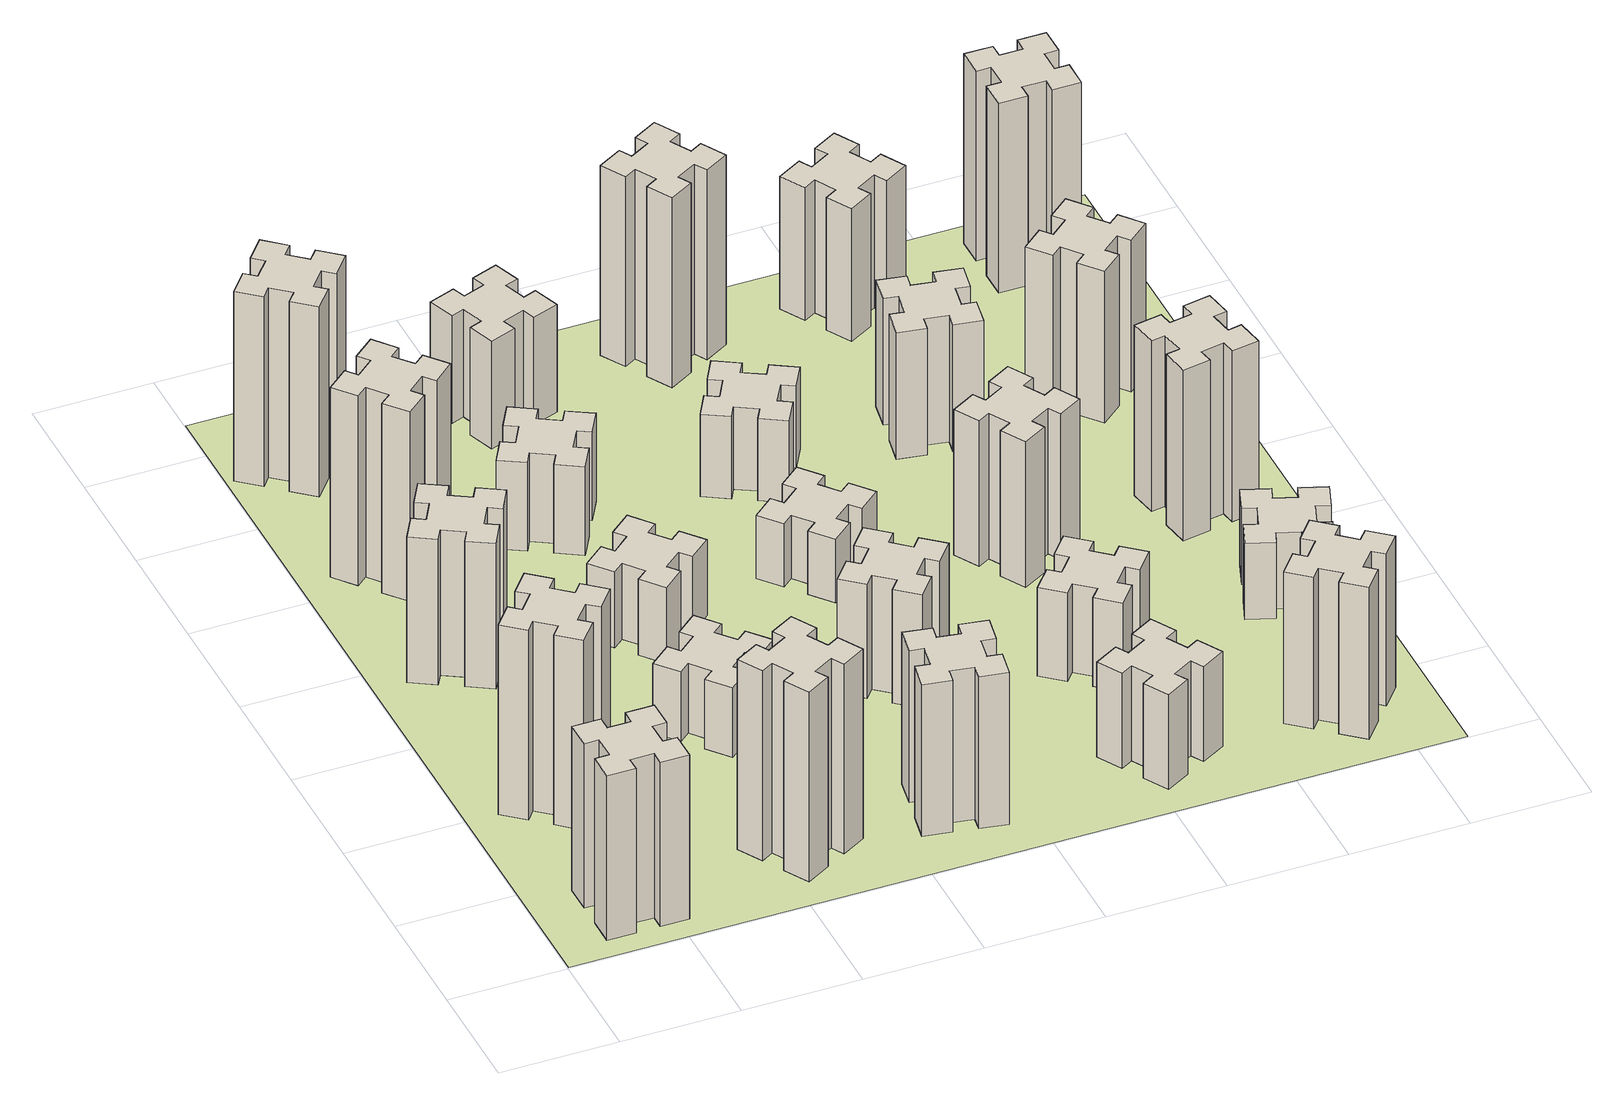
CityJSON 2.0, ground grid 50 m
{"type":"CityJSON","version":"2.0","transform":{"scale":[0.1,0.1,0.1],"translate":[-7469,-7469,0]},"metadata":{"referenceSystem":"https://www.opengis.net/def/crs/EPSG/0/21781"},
"CityObjects":{
"building1":{"type":"Building","attributes":{"class":"1000","function":"1000","usage":"1000","yearOfConstruction":2016,"roofType":"1000","measuredHeight":78,"storeysAboveGround":30,"storeysBelowGround":0},"geometry":[{"type":"Solid","lod":"1","boundaries":[[[[0,1,2,3,4,5,6,7,8,9,10,11,12,13,14,15,16,17,18,19]],[[17,16,20,21]],[[16,15,22,20]],[[15,14,23,22]],[[14,13,24,23]],[[13,12,25,24]],[[12,11,26,25]],[[11,10,27,26]],[[10,9,28,27]],[[9,8,29,28]],[[8,7,30,29]],[[7,6,31,30]],[[6,5,32,31]],[[5,4,33,32]],[[4,3,34,33]],[[3,2,35,34]],[[2,1,36,35]],[[1,0,37,36]],[[0,19,38,37]],[[19,18,39,38]],[[18,17,21,39]],[[24,25,26,27,28,29,30,31,32,33,34,35,36,37,38,39,21,20,22,23]]]]}]},
"building2":{"type":"Building","attributes":{"class":"1000","function":"1000","usage":"1000","yearOfConstruction":2016,"roofType":"1000","measuredHeight":90,"storeysAboveGround":30,"storeysBelowGround":0},"geometry":[{"type":"Solid","lod":"1","boundaries":[[[[40,41,42,43,44,45,46,47,48,49,50,51,52,53,54,55,56,57,58,59]],[[57,56,60,61]],[[56,55,62,60]],[[55,54,63,62]],[[54,53,64,63]],[[53,52,65,64]],[[52,51,66,65]],[[51,50,67,66]],[[50,49,68,67]],[[49,48,69,68]],[[48,47,70,69]],[[47,46,71,70]],[[46,45,72,71]],[[45,44,73,72]],[[44,43,74,73]],[[43,42,75,74]],[[42,41,76,75]],[[41,40,77,76]],[[40,59,78,77]],[[59,58,79,78]],[[58,57,61,79]],[[64,65,66,67,68,69,70,71,72,73,74,75,76,77,78,79,61,60,62,63]]]]}]},
"building3":{"type":"Building","attributes":{"class":"1000","function":"1000","usage":"1000","yearOfConstruction":2016,"roofType":"1000","measuredHeight":69,"storeysAboveGround":30,"storeysBelowGround":0},"geometry":[{"type":"Solid","lod":"1","boundaries":[[[[80,81,82,83,84,85,86,87,88,89,90,91,92,93,94,95,96,97,98,99]],[[97,96,100,101]],[[96,95,102,100]],[[95,94,103,102]],[[94,93,104,103]],[[93,92,105,104]],[[92,91,106,105]],[[91,90,107,106]],[[90,89,108,107]],[[89,88,109,108]],[[88,87,110,109]],[[87,86,111,110]],[[86,85,112,111]],[[85,84,113,112]],[[84,83,114,113]],[[83,82,115,114]],[[82,81,116,115]],[[81,80,117,116]],[[80,99,118,117]],[[99,98,119,118]],[[98,97,101,119]],[[104,105,106,107,108,109,110,111,112,113,114,115,116,117,118,119,101,100,102,103]]]]}]},
"building4":{"type":"Building","attributes":{"class":"1000","function":"1000","usage":"1000","yearOfConstruction":2016,"roofType":"1000","measuredHeight":90,"storeysAboveGround":30,"storeysBelowGround":0},"geometry":[{"type":"Solid","lod":"1","boundaries":[[[[120,121,122,123,124,125,126,127,128,129,130,131,132,133,134,135,136,137,138,139]],[[137,136,140,141]],[[136,135,142,140]],[[135,134,143,142]],[[134,133,144,143]],[[133,132,145,144]],[[132,131,146,145]],[[131,130,147,146]],[[130,129,148,147]],[[129,128,149,148]],[[128,127,150,149]],[[127,126,151,150]],[[126,125,152,151]],[[125,124,153,152]],[[124,123,154,153]],[[123,122,155,154]],[[122,121,156,155]],[[121,120,157,156]],[[120,139,158,157]],[[139,138,159,158]],[[138,137,141,159]],[[144,145,146,147,148,149,150,151,152,153,154,155,156,157,158,159,141,140,142,143]]]]}]},
"building5":{"type":"Building","attributes":{"class":"1000","function":"1000","usage":"1000","yearOfConstruction":2016,"roofType":"1000","measuredHeight":90,"storeysAboveGround":30,"storeysBelowGround":0},"geometry":[{"type":"Solid","lod":"1","boundaries":[[[[160,161,162,163,164,165,166,167,168,169,170,171,172,173,174,175,176,177,178,179]],[[177,176,180,181]],[[176,175,182,180]],[[175,174,183,182]],[[174,173,184,183]],[[173,172,185,184]],[[172,171,186,185]],[[171,170,187,186]],[[170,169,188,187]],[[169,168,189,188]],[[168,167,190,189]],[[167,166,191,190]],[[166,165,192,191]],[[165,164,193,192]],[[164,163,194,193]],[[163,162,195,194]],[[162,161,196,195]],[[161,160,197,196]],[[160,179,198,197]],[[179,178,199,198]],[[178,177,181,199]],[[184,185,186,187,188,189,190,191,192,193,194,195,196,197,198,199,181,180,182,183]]]]}]},
"building6":{"type":"Building","attributes":{"class":"1000","function":"1000","usage":"1000","yearOfConstruction":2016,"roofType":"1000","measuredHeight":90,"storeysAboveGround":30,"storeysBelowGround":0},"geometry":[{"type":"Solid","lod":"1","boundaries":[[[[200,201,202,203,204,205,206,207,208,209,210,211,212,213,214,215,216,217,218,219]],[[217,216,220,221]],[[216,215,222,220]],[[215,214,223,222]],[[214,213,224,223]],[[213,212,225,224]],[[212,211,226,225]],[[211,210,227,226]],[[210,209,228,227]],[[209,208,229,228]],[[208,207,230,229]],[[207,206,231,230]],[[206,205,232,231]],[[205,204,233,232]],[[204,203,234,233]],[[203,202,235,234]],[[202,201,236,235]],[[201,200,237,236]],[[200,219,238,237]],[[219,218,239,238]],[[218,217,221,239]],[[224,225,226,227,228,229,230,231,232,233,234,235,236,237,238,239,221,220,222,223]]]]}]},
"building7":{"type":"Building","attributes":{"class":"1000","function":"1000","usage":"1000","yearOfConstruction":2016,"roofType":"1000","measuredHeight":33,"storeysAboveGround":30,"storeysBelowGround":0},"geometry":[{"type":"Solid","lod":"1","boundaries":[[[[240,241,242,243,244,245,246,247,248,249,250,251,252,253,254,255,256,257,258,259]],[[257,256,260,261]],[[256,255,262,260]],[[255,254,263,262]],[[254,253,264,263]],[[253,252,265,264]],[[252,251,266,265]],[[251,250,267,266]],[[250,249,268,267]],[[249,248,269,268]],[[248,247,270,269]],[[247,246,271,270]],[[246,245,272,271]],[[245,244,273,272]],[[244,243,274,273]],[[243,242,275,274]],[[242,241,276,275]],[[241,240,277,276]],[[240,259,278,277]],[[259,258,279,278]],[[258,257,261,279]],[[264,265,266,267,268,269,270,271,272,273,274,275,276,277,278,279,261,260,262,263]]]]}]},
"building8":{"type":"Building","attributes":{"class":"1000","function":"1000","usage":"1000","yearOfConstruction":2016,"roofType":"1000","measuredHeight":36,"storeysAboveGround":30,"storeysBelowGround":0},"geometry":[{"type":"Solid","lod":"1","boundaries":[[[[280,281,282,283,284,285,286,287,288,289,290,291,292,293,294,295,296,297,298,299]],[[297,296,300,301]],[[296,295,302,300]],[[295,294,303,302]],[[294,293,304,303]],[[293,292,305,304]],[[292,291,306,305]],[[291,290,307,306]],[[290,289,308,307]],[[289,288,309,308]],[[288,287,310,309]],[[287,286,311,310]],[[286,285,312,311]],[[285,284,313,312]],[[284,283,314,313]],[[283,282,315,314]],[[282,281,316,315]],[[281,280,317,316]],[[280,299,318,317]],[[299,298,319,318]],[[298,297,301,319]],[[304,305,306,307,308,309,310,311,312,313,314,315,316,317,318,319,301,300,302,303]]]]}]},
"building9":{"type":"Building","attributes":{"class":"1000","function":"1000","usage":"1000","yearOfConstruction":2016,"roofType":"1000","measuredHeight":42,"storeysAboveGround":30,"storeysBelowGround":0},"geometry":[{"type":"Solid","lod":"1","boundaries":[[[[320,321,322,323,324,325,326,327,328,329,330,331,332,333,334,335,336,337,338,339]],[[337,336,340,341]],[[336,335,342,340]],[[335,334,343,342]],[[334,333,344,343]],[[333,332,345,344]],[[332,331,346,345]],[[331,330,347,346]],[[330,329,348,347]],[[329,328,349,348]],[[328,327,350,349]],[[327,326,351,350]],[[326,325,352,351]],[[325,324,353,352]],[[324,323,354,353]],[[323,322,355,354]],[[322,321,356,355]],[[321,320,357,356]],[[320,339,358,357]],[[339,338,359,358]],[[338,337,341,359]],[[344,345,346,347,348,349,350,351,352,353,354,355,356,357,358,359,341,340,342,343]]]]}]},
"building10":{"type":"Building","attributes":{"class":"1000","function":"1000","usage":"1000","yearOfConstruction":2016,"roofType":"1000","measuredHeight":72,"storeysAboveGround":30,"storeysBelowGround":0},"geometry":[{"type":"Solid","lod":"1","boundaries":[[[[360,361,362,363,364,365,366,367,368,369,370,371,372,373,374,375,376,377,378,379]],[[377,376,380,381]],[[376,375,382,380]],[[375,374,383,382]],[[374,373,384,383]],[[373,372,385,384]],[[372,371,386,385]],[[371,370,387,386]],[[370,369,388,387]],[[369,368,389,388]],[[368,367,390,389]],[[367,366,391,390]],[[366,365,392,391]],[[365,364,393,392]],[[364,363,394,393]],[[363,362,395,394]],[[362,361,396,395]],[[361,360,397,396]],[[360,379,398,397]],[[379,378,399,398]],[[378,377,381,399]],[[384,385,386,387,388,389,390,391,392,393,394,395,396,397,398,399,381,380,382,383]]]]}]},
"building11":{"type":"Building","attributes":{"class":"1000","function":"1000","usage":"1000","yearOfConstruction":2016,"roofType":"1000","measuredHeight":51,"storeysAboveGround":30,"storeysBelowGround":0},"geometry":[{"type":"Solid","lod":"1","boundaries":[[[[400,401,402,403,404,405,406,407,408,409,410,411,412,413,414,415,416,417,418,419]],[[417,416,420,421]],[[416,415,422,420]],[[415,414,423,422]],[[414,413,424,423]],[[413,412,425,424]],[[412,411,426,425]],[[411,410,427,426]],[[410,409,428,427]],[[409,408,429,428]],[[408,407,430,429]],[[407,406,431,430]],[[406,405,432,431]],[[405,404,433,432]],[[404,403,434,433]],[[403,402,435,434]],[[402,401,436,435]],[[401,400,437,436]],[[400,419,438,437]],[[419,418,439,438]],[[418,417,421,439]],[[424,425,426,427,428,429,430,431,432,433,434,435,436,437,438,439,421,420,422,423]]]]}]},
"building12":{"type":"Building","attributes":{"class":"1000","function":"1000","usage":"1000","yearOfConstruction":2016,"roofType":"1000","measuredHeight":54,"storeysAboveGround":30,"storeysBelowGround":0},"geometry":[{"type":"Solid","lod":"1","boundaries":[[[[440,441,442,443,444,445,446,447,448,449,450,451,452,453,454,455,456,457,458,459]],[[457,456,460,461]],[[456,455,462,460]],[[455,454,463,462]],[[454,453,464,463]],[[453,452,465,464]],[[452,451,466,465]],[[451,450,467,466]],[[450,449,468,467]],[[449,448,469,468]],[[448,447,470,469]],[[447,446,471,470]],[[446,445,472,471]],[[445,444,473,472]],[[444,443,474,473]],[[443,442,475,474]],[[442,441,476,475]],[[441,440,477,476]],[[440,459,478,477]],[[459,458,479,478]],[[458,457,461,479]],[[464,465,466,467,468,469,470,471,472,473,474,475,476,477,478,479,461,460,462,463]]]]}]},
"building13":{"type":"Building","attributes":{"class":"1000","function":"1000","usage":"1000","yearOfConstruction":2016,"roofType":"1000","measuredHeight":30,"storeysAboveGround":30,"storeysBelowGround":0},"geometry":[{"type":"Solid","lod":"1","boundaries":[[[[480,481,482,483,484,485,486,487,488,489,490,491,492,493,494,495,496,497,498,499]],[[497,496,500,501]],[[496,495,502,500]],[[495,494,503,502]],[[494,493,504,503]],[[493,492,505,504]],[[492,491,506,505]],[[491,490,507,506]],[[490,489,508,507]],[[489,488,509,508]],[[488,487,510,509]],[[487,486,511,510]],[[486,485,512,511]],[[485,484,513,512]],[[484,483,514,513]],[[483,482,515,514]],[[482,481,516,515]],[[481,480,517,516]],[[480,499,518,517]],[[499,498,519,518]],[[498,497,501,519]],[[504,505,506,507,508,509,510,511,512,513,514,515,516,517,518,519,501,500,502,503]]]]}]},
"building14":{"type":"Building","attributes":{"class":"1000","function":"1000","usage":"1000","yearOfConstruction":2016,"roofType":"1000","measuredHeight":39,"storeysAboveGround":30,"storeysBelowGround":0},"geometry":[{"type":"Solid","lod":"1","boundaries":[[[[520,521,522,523,524,525,526,527,528,529,530,531,532,533,534,535,536,537,538,539]],[[537,536,540,541]],[[536,535,542,540]],[[535,534,543,542]],[[534,533,544,543]],[[533,532,545,544]],[[532,531,546,545]],[[531,530,547,546]],[[530,529,548,547]],[[529,528,549,548]],[[528,527,550,549]],[[527,526,551,550]],[[526,525,552,551]],[[525,524,553,552]],[[524,523,554,553]],[[523,522,555,554]],[[522,521,556,555]],[[521,520,557,556]],[[520,539,558,557]],[[539,538,559,558]],[[538,537,541,559]],[[544,545,546,547,548,549,550,551,552,553,554,555,556,557,558,559,541,540,542,543]]]]}]},
"building15":{"type":"Building","attributes":{"class":"1000","function":"1000","usage":"1000","yearOfConstruction":2016,"roofType":"1000","measuredHeight":45,"storeysAboveGround":30,"storeysBelowGround":0},"geometry":[{"type":"Solid","lod":"1","boundaries":[[[[560,561,562,563,564,565,566,567,568,569,570,571,572,573,574,575,576,577,578,579]],[[577,576,580,581]],[[576,575,582,580]],[[575,574,583,582]],[[574,573,584,583]],[[573,572,585,584]],[[572,571,586,585]],[[571,570,587,586]],[[570,569,588,587]],[[569,568,589,588]],[[568,567,590,589]],[[567,566,591,590]],[[566,565,592,591]],[[565,564,593,592]],[[564,563,594,593]],[[563,562,595,594]],[[562,561,596,595]],[[561,560,597,596]],[[560,579,598,597]],[[579,578,599,598]],[[578,577,581,599]],[[584,585,586,587,588,589,590,591,592,593,594,595,596,597,598,599,581,580,582,583]]]]}]},
"building16":{"type":"Building","attributes":{"class":"1000","function":"1000","usage":"1000","yearOfConstruction":2016,"roofType":"1000","measuredHeight":90,"storeysAboveGround":30,"storeysBelowGround":0},"geometry":[{"type":"Solid","lod":"1","boundaries":[[[[600,601,602,603,604,605,606,607,608,609,610,611,612,613,614,615,616,617,618,619]],[[617,616,620,621]],[[616,615,622,620]],[[615,614,623,622]],[[614,613,624,623]],[[613,612,625,624]],[[612,611,626,625]],[[611,610,627,626]],[[610,609,628,627]],[[609,608,629,628]],[[608,607,630,629]],[[607,606,631,630]],[[606,605,632,631]],[[605,604,633,632]],[[604,603,634,633]],[[603,602,635,634]],[[602,601,636,635]],[[601,600,637,636]],[[600,619,638,637]],[[619,618,639,638]],[[618,617,621,639]],[[624,625,626,627,628,629,630,631,632,633,634,635,636,637,638,639,621,620,622,623]]]]}]},
"building17":{"type":"Building","attributes":{"class":"1000","function":"1000","usage":"1000","yearOfConstruction":2016,"roofType":"1000","measuredHeight":42,"storeysAboveGround":30,"storeysBelowGround":0},"geometry":[{"type":"Solid","lod":"1","boundaries":[[[[640,641,642,643,644,645,646,647,648,649,650,651,652,653,654,655,656,657,658,659]],[[657,656,660,661]],[[656,655,662,660]],[[655,654,663,662]],[[654,653,664,663]],[[653,652,665,664]],[[652,651,666,665]],[[651,650,667,666]],[[650,649,668,667]],[[649,648,669,668]],[[648,647,670,669]],[[647,646,671,670]],[[646,645,672,671]],[[645,644,673,672]],[[644,643,674,673]],[[643,642,675,674]],[[642,641,676,675]],[[641,640,677,676]],[[640,659,678,677]],[[659,658,679,678]],[[658,657,661,679]],[[664,665,666,667,668,669,670,671,672,673,674,675,676,677,678,679,661,660,662,663]]]]}]},
"building18":{"type":"Building","attributes":{"class":"1000","function":"1000","usage":"1000","yearOfConstruction":2016,"roofType":"1000","measuredHeight":69,"storeysAboveGround":30,"storeysBelowGround":0},"geometry":[{"type":"Solid","lod":"1","boundaries":[[[[680,681,682,683,684,685,686,687,688,689,690,691,692,693,694,695,696,697,698,699]],[[697,696,700,701]],[[696,695,702,700]],[[695,694,703,702]],[[694,693,704,703]],[[693,692,705,704]],[[692,691,706,705]],[[691,690,707,706]],[[690,689,708,707]],[[689,688,709,708]],[[688,687,710,709]],[[687,686,711,710]],[[686,685,712,711]],[[685,684,713,712]],[[684,683,714,713]],[[683,682,715,714]],[[682,681,716,715]],[[681,680,717,716]],[[680,699,718,717]],[[699,698,719,718]],[[698,697,701,719]],[[704,705,706,707,708,709,710,711,712,713,714,715,716,717,718,719,701,700,702,703]]]]}]},
"building19":{"type":"Building","attributes":{"class":"1000","function":"1000","usage":"1000","yearOfConstruction":2016,"roofType":"1000","measuredHeight":60,"storeysAboveGround":30,"storeysBelowGround":0},"geometry":[{"type":"Solid","lod":"1","boundaries":[[[[720,721,722,723,724,725,726,727,728,729,730,731,732,733,734,735,736,737,738,739]],[[737,736,740,741]],[[736,735,742,740]],[[735,734,743,742]],[[734,733,744,743]],[[733,732,745,744]],[[732,731,746,745]],[[731,730,747,746]],[[730,729,748,747]],[[729,728,749,748]],[[728,727,750,749]],[[727,726,751,750]],[[726,725,752,751]],[[725,724,753,752]],[[724,723,754,753]],[[723,722,755,754]],[[722,721,756,755]],[[721,720,757,756]],[[720,739,758,757]],[[739,738,759,758]],[[738,737,741,759]],[[744,745,746,747,748,749,750,751,752,753,754,755,756,757,758,759,741,740,742,743]]]]}]},
"building20":{"type":"Building","attributes":{"class":"1000","function":"1000","usage":"1000","yearOfConstruction":2016,"roofType":"1000","measuredHeight":72,"storeysAboveGround":30,"storeysBelowGround":0},"geometry":[{"type":"Solid","lod":"1","boundaries":[[[[760,761,762,763,764,765,766,767,768,769,770,771,772,773,774,775,776,777,778,779]],[[777,776,780,781]],[[776,775,782,780]],[[775,774,783,782]],[[774,773,784,783]],[[773,772,785,784]],[[772,771,786,785]],[[771,770,787,786]],[[770,769,788,787]],[[769,768,789,788]],[[768,767,790,789]],[[767,766,791,790]],[[766,765,792,791]],[[765,764,793,792]],[[764,763,794,793]],[[763,762,795,794]],[[762,761,796,795]],[[761,760,797,796]],[[760,779,798,797]],[[779,778,799,798]],[[778,777,781,799]],[[784,785,786,787,788,789,790,791,792,793,794,795,796,797,798,799,781,780,782,783]]]]}]},
"building21":{"type":"Building","attributes":{"class":"1000","function":"1000","usage":"1000","yearOfConstruction":2016,"roofType":"1000","measuredHeight":63,"storeysAboveGround":30,"storeysBelowGround":0},"geometry":[{"type":"Solid","lod":"1","boundaries":[[[[800,801,802,803,804,805,806,807,808,809,810,811,812,813,814,815,816,817,818,819]],[[817,816,820,821]],[[816,815,822,820]],[[815,814,823,822]],[[814,813,824,823]],[[813,812,825,824]],[[812,811,826,825]],[[811,810,827,826]],[[810,809,828,827]],[[809,808,829,828]],[[808,807,830,829]],[[807,806,831,830]],[[806,805,832,831]],[[805,804,833,832]],[[804,803,834,833]],[[803,802,835,834]],[[802,801,836,835]],[[801,800,837,836]],[[800,819,838,837]],[[819,818,839,838]],[[818,817,821,839]],[[824,825,826,827,828,829,830,831,832,833,834,835,836,837,838,839,821,820,822,823]]]]}]},
"building22":{"type":"Building","attributes":{"class":"1000","function":"1000","usage":"1000","yearOfConstruction":2016,"roofType":"1000","measuredHeight":36,"storeysAboveGround":30,"storeysBelowGround":0},"geometry":[{"type":"Solid","lod":"1","boundaries":[[[[840,841,842,843,844,845,846,847,848,849,850,851,852,853,854,855,856,857,858,859]],[[857,856,860,861]],[[856,855,862,860]],[[855,854,863,862]],[[854,853,864,863]],[[853,852,865,864]],[[852,851,866,865]],[[851,850,867,866]],[[850,849,868,867]],[[849,848,869,868]],[[848,847,870,869]],[[847,846,871,870]],[[846,845,872,871]],[[845,844,873,872]],[[844,843,874,873]],[[843,842,875,874]],[[842,841,876,875]],[[841,840,877,876]],[[840,859,878,877]],[[859,858,879,878]],[[858,857,861,879]],[[864,865,866,867,868,869,870,871,872,873,874,875,876,877,878,879,861,860,862,863]]]]}]},
"building23":{"type":"Building","attributes":{"class":"1000","function":"1000","usage":"1000","yearOfConstruction":2016,"roofType":"1000","measuredHeight":81,"storeysAboveGround":30,"storeysBelowGround":0},"geometry":[{"type":"Solid","lod":"1","boundaries":[[[[880,881,882,883,884,885,886,887,888,889,890,891,892,893,894,895,896,897,898,899]],[[897,896,900,901]],[[896,895,902,900]],[[895,894,903,902]],[[894,893,904,903]],[[893,892,905,904]],[[892,891,906,905]],[[891,890,907,906]],[[890,889,908,907]],[[889,888,909,908]],[[888,887,910,909]],[[887,886,911,910]],[[886,885,912,911]],[[885,884,913,912]],[[884,883,914,913]],[[883,882,915,914]],[[882,881,916,915]],[[881,880,917,916]],[[880,899,918,917]],[[899,898,919,918]],[[898,897,901,919]],[[904,905,906,907,908,909,910,911,912,913,914,915,916,917,918,919,901,900,902,903]]]]}]},
"building24":{"type":"Building","attributes":{"class":"1000","function":"1000","usage":"1000","yearOfConstruction":2016,"roofType":"1000","measuredHeight":72,"storeysAboveGround":30,"storeysBelowGround":0},"geometry":[{"type":"Solid","lod":"1","boundaries":[[[[920,921,922,923,924,925,926,927,928,929,930,931,932,933,934,935,936,937,938,939]],[[937,936,940,941]],[[936,935,942,940]],[[935,934,943,942]],[[934,933,944,943]],[[933,932,945,944]],[[932,931,946,945]],[[931,930,947,946]],[[930,929,948,947]],[[929,928,949,948]],[[928,927,950,949]],[[927,926,951,950]],[[926,925,952,951]],[[925,924,953,952]],[[924,923,954,953]],[[923,922,955,954]],[[922,921,956,955]],[[921,920,957,956]],[[920,939,958,957]],[[939,938,959,958]],[[938,937,941,959]],[[944,945,946,947,948,949,950,951,952,953,954,955,956,957,958,959,941,940,942,943]]]]}]},
"building25":{"type":"Building","attributes":{"class":"1000","function":"1000","usage":"1000","yearOfConstruction":2016,"roofType":"1000","measuredHeight":90,"storeysAboveGround":30,"storeysBelowGround":0},"geometry":[{"type":"Solid","lod":"1","boundaries":[[[[960,961,962,963,964,965,966,967,968,969,970,971,972,973,974,975,976,977,978,979]],[[977,976,980,981]],[[976,975,982,980]],[[975,974,983,982]],[[974,973,984,983]],[[973,972,985,984]],[[972,971,986,985]],[[971,970,987,986]],[[970,969,988,987]],[[969,968,989,988]],[[968,967,990,989]],[[967,966,991,990]],[[966,965,992,991]],[[965,964,993,992]],[[964,963,994,993]],[[963,962,995,994]],[[962,961,996,995]],[[961,960,997,996]],[[960,979,998,997]],[[979,978,999,998]],[[978,977,981,999]],[[984,985,986,987,988,989,990,991,992,993,994,995,996,997,998,999,981,980,982,983]]]]}]},
"landuse1":{"type":"LandUse","attributes":{"name":"plot1","function":"1010"},"geometry":[{"type":"MultiSurface","lod":"1","boundaries":[[[1000,1001,1002,1003]]]}]}
},
"vertices":[
[265,325,0],[265,225,0],[205,225,0],[205,105,0],[325,105,0],[325,165,0],[425,165,0],[425,105,0],[545,105,0],[545,225,0],[485,225,0],[485,325,0],[545,325,0],[545,445,0],[425,445,0],[425,385,0],[325,385,0],[325,445,0],[205,445,0],[205,325,0],[325,385,780],[325,445,780],[425,385,780],[425,445,780],[545,445,780],[545,325,780],[485,325,780],[485,225,780],[545,225,780],[545,105,780],[425,105,780],[425,165,780],[325,165,780],[325,105,780],[205,105,780],[205,225,780],[265,225,780],[265,325,780],[205,325,780],[205,445,780],
[484,1067,0],[408,1132,0],[446,1178,0],[354,1255,0],[277,1163,0],[323,1124,0],[259,1048,0],[213,1086,0],[136,994,0],[228,917,0],[266,963,0],[343,899,0],[304,853,0],[396,776,0],[473,868,0],[427,906,0],[492,983,0],[538,944,0],[615,1036,0],[523,1113,0],[492,983,900],[538,944,900],[427,906,900],[473,868,900],[396,776,900],[304,853,900],[343,899,900],[266,963,900],[228,917,900],[136,994,900],[213,1086,900],[259,1048,900],[323,1124,900],[277,1163,900],[354,1255,900],[446,1178,900],[408,1132,900],[484,1067,900],[523,1113,900],[615,1036,900],
[474,2026,0],[387,2076,0],[417,2128,0],[313,2188,0],[253,2084,0],[305,2054,0],[255,1967,0],[203,1997,0],[143,1893,0],[247,1833,0],[277,1885,0],[364,1835,0],[334,1783,0],[438,1723,0],[498,1827,0],[446,1857,0],[496,1944,0],[548,1914,0],[608,2018,0],[504,2078,0],[496,1944,690],[548,1914,690],[446,1857,690],[498,1827,690],[438,1723,690],[334,1783,690],[364,1835,690],[277,1885,690],[247,1833,690],[143,1893,690],[203,1997,690],[255,1967,690],[305,2054,690],[253,2084,690],[313,2188,690],[417,2128,690],[387,2076,690],[474,2026,690],[504,2078,690],[608,2018,690],
[492,2628,0],[427,2704,0],[473,2743,0],[396,2835,0],[304,2758,0],[343,2712,0],[266,2647,0],[228,2693,0],[136,2616,0],[213,2524,0],[259,2563,0],[323,2486,0],[277,2448,0],[354,2356,0],[446,2433,0],[408,2479,0],[484,2543,0],[523,2497,0],[615,2574,0],[538,2666,0],[484,2543,900],[523,2497,900],[408,2479,900],[446,2433,900],[354,2356,900],[277,2448,900],[323,2486,900],[259,2563,900],[213,2524,900],[136,2616,900],[228,2693,900],[266,2647,900],[343,2712,900],[304,2758,900],[396,2835,900],[473,2743,900],[427,2704,900],[492,2628,900],[538,2666,900],[615,2574,900],
[1127,255,0],[1214,305,0],[1244,253,0],[1348,313,0],[1288,417,0],[1236,387,0],[1186,474,0],[1238,504,0],[1178,608,0],[1074,548,0],[1104,496,0],[1017,446,0],[987,498,0],[883,438,0],[943,334,0],[995,364,0],[1045,277,0],[993,247,0],[1053,143,0],[1157,203,0],[1045,277,900],[993,247,900],[995,364,900],[943,334,900],[883,438,900],[987,498,900],[1017,446,900],[1104,496,900],[1074,548,900],[1178,608,900],[1238,504,900],[1186,474,900],[1236,387,900],[1288,417,900],[1348,313,900],[1244,253,900],[1214,305,900],[1127,255,900],[1157,203,900],[1053,143,900],
[384,3387,0],[308,3452,0],[346,3498,0],[254,3575,0],[177,3483,0],[223,3444,0],[159,3368,0],[113,3406,0],[36,3314,0],[128,3237,0],[166,3283,0],[243,3219,0],[204,3173,0],[296,3096,0],[373,3188,0],[327,3226,0],[392,3303,0],[438,3264,0],[515,3356,0],[423,3433,0],[392,3303,900],[438,3264,900],[327,3226,900],[373,3188,900],[296,3096,900],[204,3173,900],[243,3219,900],[166,3283,900],[128,3237,900],[36,3314,900],[113,3406,900],[159,3368,900],[223,3444,900],[177,3483,900],[254,3575,900],[346,3498,900],[308,3452,900],[384,3387,900],[423,3433,900],[515,3356,900],
[1083,1332,0],[1006,1267,0],[968,1313,0],[876,1236,0],[953,1144,0],[999,1183,0],[1063,1106,0],[1017,1068,0],[1094,976,0],[1186,1053,0],[1148,1099,0],[1224,1163,0],[1263,1117,0],[1355,1194,0],[1278,1286,0],[1232,1248,0],[1167,1324,0],[1213,1363,0],[1136,1455,0],[1044,1378,0],[1167,1324,330],[1213,1363,330],[1232,1248,330],[1278,1286,330],[1355,1194,330],[1263,1117,330],[1224,1163,330],[1148,1099,330],[1186,1053,330],[1094,976,330],[1017,1068,330],[1063,1106,330],[999,1183,330],[953,1144,330],[876,1236,330],[968,1313,330],[1006,1267,330],[1083,1332,330],[1044,1378,330],[1136,1455,330],
[1083,1972,0],[1006,1907,0],[968,1953,0],[876,1876,0],[953,1784,0],[999,1823,0],[1063,1746,0],[1017,1708,0],[1094,1616,0],[1186,1693,0],[1148,1739,0],[1224,1803,0],[1263,1757,0],[1355,1834,0],[1278,1926,0],[1232,1888,0],[1167,1964,0],[1213,2003,0],[1136,2095,0],[1044,2018,0],[1167,1964,360],[1213,2003,360],[1232,1888,360],[1278,1926,360],[1355,1834,360],[1263,1757,360],[1224,1803,360],[1148,1739,360],[1186,1693,360],[1094,1616,360],[1017,1708,360],[1063,1746,360],[999,1823,360],[953,1784,360],[876,1876,360],[968,1953,360],[1006,1907,360],[1083,1972,360],[1044,2018,360],[1136,2095,360],
[1114,2666,0],[1027,2716,0],[1057,2768,0],[953,2828,0],[893,2724,0],[945,2694,0],[895,2607,0],[843,2637,0],[783,2533,0],[887,2473,0],[917,2525,0],[1004,2475,0],[974,2423,0],[1078,2363,0],[1138,2467,0],[1086,2497,0],[1136,2584,0],[1188,2554,0],[1248,2658,0],[1144,2718,0],[1136,2584,420],[1188,2554,420],[1086,2497,420],[1138,2467,420],[1078,2363,420],[974,2423,420],[1004,2475,420],[917,2525,420],[887,2473,420],[783,2533,420],[843,2637,420],[895,2607,420],[945,2694,420],[893,2724,420],[953,2828,420],[1057,2768,420],[1027,2716,420],[1114,2666,420],[1144,2718,420],[1248,2658,420],
[1855,307,0],[1872,405,0],[1931,395,0],[1952,513,0],[1834,534,0],[1824,475,0],[1725,492,0],[1736,551,0],[1617,572,0],[1597,454,0],[1656,444,0],[1638,345,0],[1579,356,0],[1558,237,0],[1677,217,0],[1687,276,0],[1785,258,0],[1775,199,0],[1893,178,0],[1914,297,0],[1785,258,720],[1775,199,720],[1687,276,720],[1677,217,720],[1558,237,720],[1579,356,720],[1638,345,720],[1656,444,720],[1597,454,720],[1617,572,720],[1736,551,720],[1725,492,720],[1824,475,720],[1834,534,720],[1952,513,720],[1931,395,720],[1872,405,720],[1855,307,720],[1914,297,720],[1893,178,720],
[1125,3456,0],[1031,3422,0],[1010,3478,0],[897,3437,0],[939,3324,0],[995,3345,0],[1029,3251,0],[973,3230,0],[1014,3117,0],[1127,3159,0],[1106,3215,0],[1200,3249,0],[1220,3193,0],[1333,3234,0],[1292,3347,0],[1236,3326,0],[1202,3420,0],[1258,3440,0],[1217,3553,0],[1104,3512,0],[1202,3420,510],[1258,3440,510],[1236,3326,510],[1292,3347,510],[1333,3234,510],[1220,3193,510],[1200,3249,510],[1106,3215,510],[1127,3159,510],[1014,3117,510],[973,3230,510],[1029,3251,510],[995,3345,510],[939,3324,510],[897,3437,510],[1010,3478,510],[1031,3422,510],[1125,3456,510],[1104,3512,510],[1217,3553,510],
[1746,1163,0],[1823,1099,0],[1784,1053,0],[1876,976,0],[1953,1068,0],[1907,1106,0],[1972,1183,0],[2018,1144,0],[2095,1236,0],[2003,1313,0],[1964,1267,0],[1888,1332,0],[1926,1378,0],[1834,1455,0],[1757,1363,0],[1803,1324,0],[1739,1248,0],[1693,1286,0],[1616,1194,0],[1708,1117,0],[1739,1248,540],[1693,1286,540],[1803,1324,540],[1757,1363,540],[1834,1455,540],[1926,1378,540],[1888,1332,540],[1964,1267,540],[2003,1313,540],[2095,1236,540],[2018,1144,540],[1972,1183,540],[1907,1106,540],[1953,1068,540],[1876,976,540],[1784,1053,540],[1823,1099,540],[1746,1163,540],[1708,1117,540],[1616,1194,540],
[1972,1988,0],[1907,2064,0],[1953,2103,0],[1876,2195,0],[1784,2118,0],[1823,2072,0],[1746,2007,0],[1708,2053,0],[1616,1976,0],[1693,1884,0],[1739,1923,0],[1803,1846,0],[1757,1808,0],[1834,1716,0],[1926,1793,0],[1888,1839,0],[1964,1903,0],[2003,1857,0],[2095,1934,0],[2018,2026,0],[1964,1903,300],[2003,1857,300],[1888,1839,300],[1926,1793,300],[1834,1716,300],[1757,1808,300],[1803,1846,300],[1739,1923,300],[1693,1884,300],[1616,1976,300],[1708,2053,300],[1746,2007,300],[1823,2072,300],[1784,2118,300],[1876,2195,300],[1953,2103,300],[1907,2064,300],[1972,1988,300],[2018,2026,300],[2095,1934,300],
[1926,2497,0],[1976,2584,0],[2028,2554,0],[2088,2658,0],[1984,2718,0],[1954,2666,0],[1867,2716,0],[1897,2768,0],[1793,2828,0],[1733,2724,0],[1785,2694,0],[1735,2607,0],[1683,2637,0],[1623,2533,0],[1727,2473,0],[1757,2525,0],[1844,2475,0],[1814,2423,0],[1918,2363,0],[1978,2467,0],[1844,2475,390],[1814,2423,390],[1757,2525,390],[1727,2473,390],[1623,2533,390],[1683,2637,390],[1735,2607,390],[1785,2694,390],[1733,2724,390],[1793,2828,390],[1897,2768,390],[1867,2716,390],[1954,2666,390],[1984,2718,390],[2088,2658,390],[2028,2554,390],[1976,2584,390],[1926,2497,390],[1978,2467,390],[1918,2363,390],
[2475,364,0],[2525,277,0],[2473,247,0],[2533,143,0],[2637,203,0],[2607,255,0],[2694,305,0],[2724,253,0],[2828,313,0],[2768,417,0],[2716,387,0],[2666,474,0],[2718,504,0],[2658,608,0],[2554,548,0],[2584,496,0],[2497,446,0],[2467,498,0],[2363,438,0],[2423,334,0],[2497,446,450],[2467,498,450],[2584,496,450],[2554,548,450],[2658,608,450],[2718,504,450],[2666,474,450],[2716,387,450],[2768,417,450],[2828,313,450],[2724,253,450],[2694,305,450],[2607,255,450],[2637,203,450],[2533,143,450],[2473,247,450],[2525,277,450],[2475,364,450],[2423,334,450],[2363,438,450],
[1844,3556,0],[1757,3506,0],[1727,3558,0],[1623,3498,0],[1683,3394,0],[1735,3424,0],[1785,3337,0],[1733,3307,0],[1793,3203,0],[1897,3263,0],[1867,3315,0],[1954,3365,0],[1984,3313,0],[2088,3373,0],[2028,3477,0],[1976,3447,0],[1926,3534,0],[1978,3564,0],[1918,3668,0],[1814,3608,0],[1926,3534,900],[1978,3564,900],[1976,3447,900],[2028,3477,900],[2088,3373,900],[1984,3313,900],[1954,3365,900],[1867,3315,900],[1897,3263,900],[1793,3203,900],[1733,3307,900],[1785,3337,900],[1735,3424,900],[1683,3394,900],[1623,3498,900],[1727,3558,900],[1757,3506,900],[1844,3556,900],[1814,3608,900],[1918,3668,900],
[2647,906,0],[2712,983,0],[2758,944,0],[2835,1036,0],[2743,1113,0],[2704,1067,0],[2628,1132,0],[2666,1178,0],[2574,1255,0],[2497,1163,0],[2543,1124,0],[2479,1048,0],[2433,1086,0],[2356,994,0],[2448,917,0],[2486,963,0],[2563,899,0],[2524,853,0],[2616,776,0],[2693,868,0],[2563,899,420],[2524,853,420],[2486,963,420],[2448,917,420],[2356,994,420],[2433,1086,420],[2479,1048,420],[2543,1124,420],[2497,1163,420],[2574,1255,420],[2666,1178,420],[2628,1132,420],[2704,1067,420],[2743,1113,420],[2835,1036,420],[2758,944,420],[2712,983,420],[2647,906,420],[2693,868,420],[2616,776,420],
[2716,1767,0],[2666,1854,0],[2718,1884,0],[2658,1988,0],[2554,1928,0],[2584,1876,0],[2497,1826,0],[2467,1878,0],[2363,1818,0],[2423,1714,0],[2475,1744,0],[2525,1657,0],[2473,1627,0],[2533,1523,0],[2637,1583,0],[2607,1635,0],[2694,1685,0],[2724,1633,0],[2828,1693,0],[2768,1797,0],[2694,1685,690],[2724,1633,690],[2607,1635,690],[2637,1583,690],[2533,1523,690],[2473,1627,690],[2525,1657,690],[2475,1744,690],[2423,1714,690],[2363,1818,690],[2467,1878,690],[2497,1826,690],[2584,1876,690],[2554,1928,690],[2658,1988,690],[2718,1884,690],[2666,1854,690],[2716,1767,690],[2768,1797,690],[2828,1693,690],
[2496,2664,0],[2478,2565,0],[2419,2576,0],[2398,2457,0],[2517,2437,0],[2527,2496,0],[2625,2478,0],[2615,2419,0],[2733,2398,0],[2754,2517,0],[2695,2527,0],[2712,2625,0],[2771,2615,0],[2792,2733,0],[2674,2754,0],[2664,2695,0],[2565,2712,0],[2576,2771,0],[2457,2792,0],[2437,2674,0],[2565,2712,600],[2576,2771,600],[2664,2695,600],[2674,2754,600],[2792,2733,600],[2771,2615,600],[2712,2625,600],[2695,2527,600],[2754,2517,600],[2733,2398,600],[2615,2419,600],[2625,2478,600],[2527,2496,600],[2517,2437,600],[2398,2457,600],[2419,2576,600],[2478,2565,600],[2496,2664,600],[2437,2674,600],[2457,2792,600],
[3283,484,0],[3219,408,0],[3173,446,0],[3096,354,0],[3188,277,0],[3226,323,0],[3303,259,0],[3264,213,0],[3356,136,0],[3433,228,0],[3387,266,0],[3452,343,0],[3498,304,0],[3575,396,0],[3483,473,0],[3444,427,0],[3368,492,0],[3406,538,0],[3314,615,0],[3237,523,0],[3368,492,720],[3406,538,720],[3444,427,720],[3483,473,720],[3575,396,720],[3498,304,720],[3452,343,720],[3387,266,720],[3433,228,720],[3356,136,720],[3264,213,720],[3303,259,720],[3226,323,720],[3188,277,720],[3096,354,720],[3173,446,720],[3219,408,720],[3283,484,720],[3237,523,720],[3314,615,720],
[2716,3447,0],[2666,3534,0],[2718,3564,0],[2658,3668,0],[2554,3608,0],[2584,3556,0],[2497,3506,0],[2467,3558,0],[2363,3498,0],[2423,3394,0],[2475,3424,0],[2525,3337,0],[2473,3307,0],[2533,3203,0],[2637,3263,0],[2607,3315,0],[2694,3365,0],[2724,3313,0],[2828,3373,0],[2768,3477,0],[2694,3365,630],[2724,3313,630],[2607,3315,630],[2637,3263,630],[2533,3203,630],[2473,3307,630],[2525,3337,630],[2475,3424,630],[2423,3394,630],[2363,3498,630],[2467,3558,630],[2497,3506,630],[2584,3556,630],[2554,3608,630],[2658,3668,630],[2718,3564,630],[2666,3534,630],[2716,3447,630],[2768,3477,630],[2828,3373,630],
[3351,1029,0],[3445,995,0],[3424,939,0],[3537,897,0],[3578,1010,0],[3522,1031,0],[3556,1125,0],[3612,1104,0],[3653,1217,0],[3540,1258,0],[3520,1202,0],[3426,1236,0],[3447,1292,0],[3334,1333,0],[3293,1220,0],[3349,1200,0],[3315,1106,0],[3259,1127,0],[3217,1014,0],[3330,973,0],[3315,1106,360],[3259,1127,360],[3349,1200,360],[3293,1220,360],[3334,1333,360],[3447,1292,360],[3426,1236,360],[3520,1202,360],[3540,1258,360],[3653,1217,360],[3612,1104,360],[3556,1125,360],[3522,1031,360],[3578,1010,360],[3537,897,360],[3424,939,360],[3445,995,360],[3351,1029,360],[3330,973,360],[3217,1014,360],
[3365,1872,0],[3267,1855,0],[3257,1914,0],[3138,1893,0],[3159,1775,0],[3218,1785,0],[3236,1687,0],[3177,1677,0],[3197,1558,0],[3316,1579,0],[3305,1638,0],[3404,1656,0],[3414,1597,0],[3532,1617,0],[3511,1736,0],[3452,1725,0],[3435,1824,0],[3494,1834,0],[3473,1952,0],[3355,1931,0],[3435,1824,810],[3494,1834,810],[3452,1725,810],[3511,1736,810],[3532,1617,810],[3414,1597,810],[3404,1656,810],[3305,1638,810],[3316,1579,810],[3197,1558,810],[3177,1677,810],[3236,1687,810],[3218,1785,810],[3159,1775,810],[3138,1893,810],[3257,1914,810],[3267,1855,810],[3365,1872,810],[3355,1931,810],[3473,1952,810],
[3119,2563,0],[3183,2486,0],[3137,2448,0],[3214,2356,0],[3306,2433,0],[3268,2479,0],[3344,2543,0],[3383,2497,0],[3475,2574,0],[3398,2666,0],[3352,2628,0],[3287,2704,0],[3333,2743,0],[3256,2835,0],[3164,2758,0],[3203,2712,0],[3126,2647,0],[3088,2693,0],[2996,2616,0],[3073,2524,0],[3126,2647,720],[3088,2693,720],[3203,2712,720],[3164,2758,720],[3256,2835,720],[3333,2743,720],[3287,2704,720],[3352,2628,720],[3398,2666,720],[3475,2574,720],[3383,2497,720],[3344,2543,720],[3268,2479,720],[3306,2433,720],[3214,2356,720],[3137,2448,720],[3183,2486,720],[3119,2563,720],[3073,2524,720],[2996,2616,720],
[3285,3325,0],[3385,3325,0],[3385,3265,0],[3505,3265,0],[3505,3385,0],[3445,3385,0],[3445,3485,0],[3505,3485,0],[3505,3605,0],[3385,3605,0],[3385,3545,0],[3285,3545,0],[3285,3605,0],[3165,3605,0],[3165,3485,0],[3225,3485,0],[3225,3385,0],[3165,3385,0],[3165,3265,0],[3285,3265,0],[3225,3385,900],[3165,3385,900],[3225,3485,900],[3165,3485,900],[3165,3605,900],[3285,3605,900],[3285,3545,900],[3385,3545,900],[3385,3605,900],[3505,3605,900],[3505,3485,900],[3445,3485,900],[3445,3385,900],[3505,3385,900],[3505,3265,900],[3385,3265,900],[3385,3325,900],[3285,3325,900],[3285,3265,900],[3165,3265,900],
[5,3705,0],[3705,3705,0],[3705,5,0],[5,5,0]
]}
